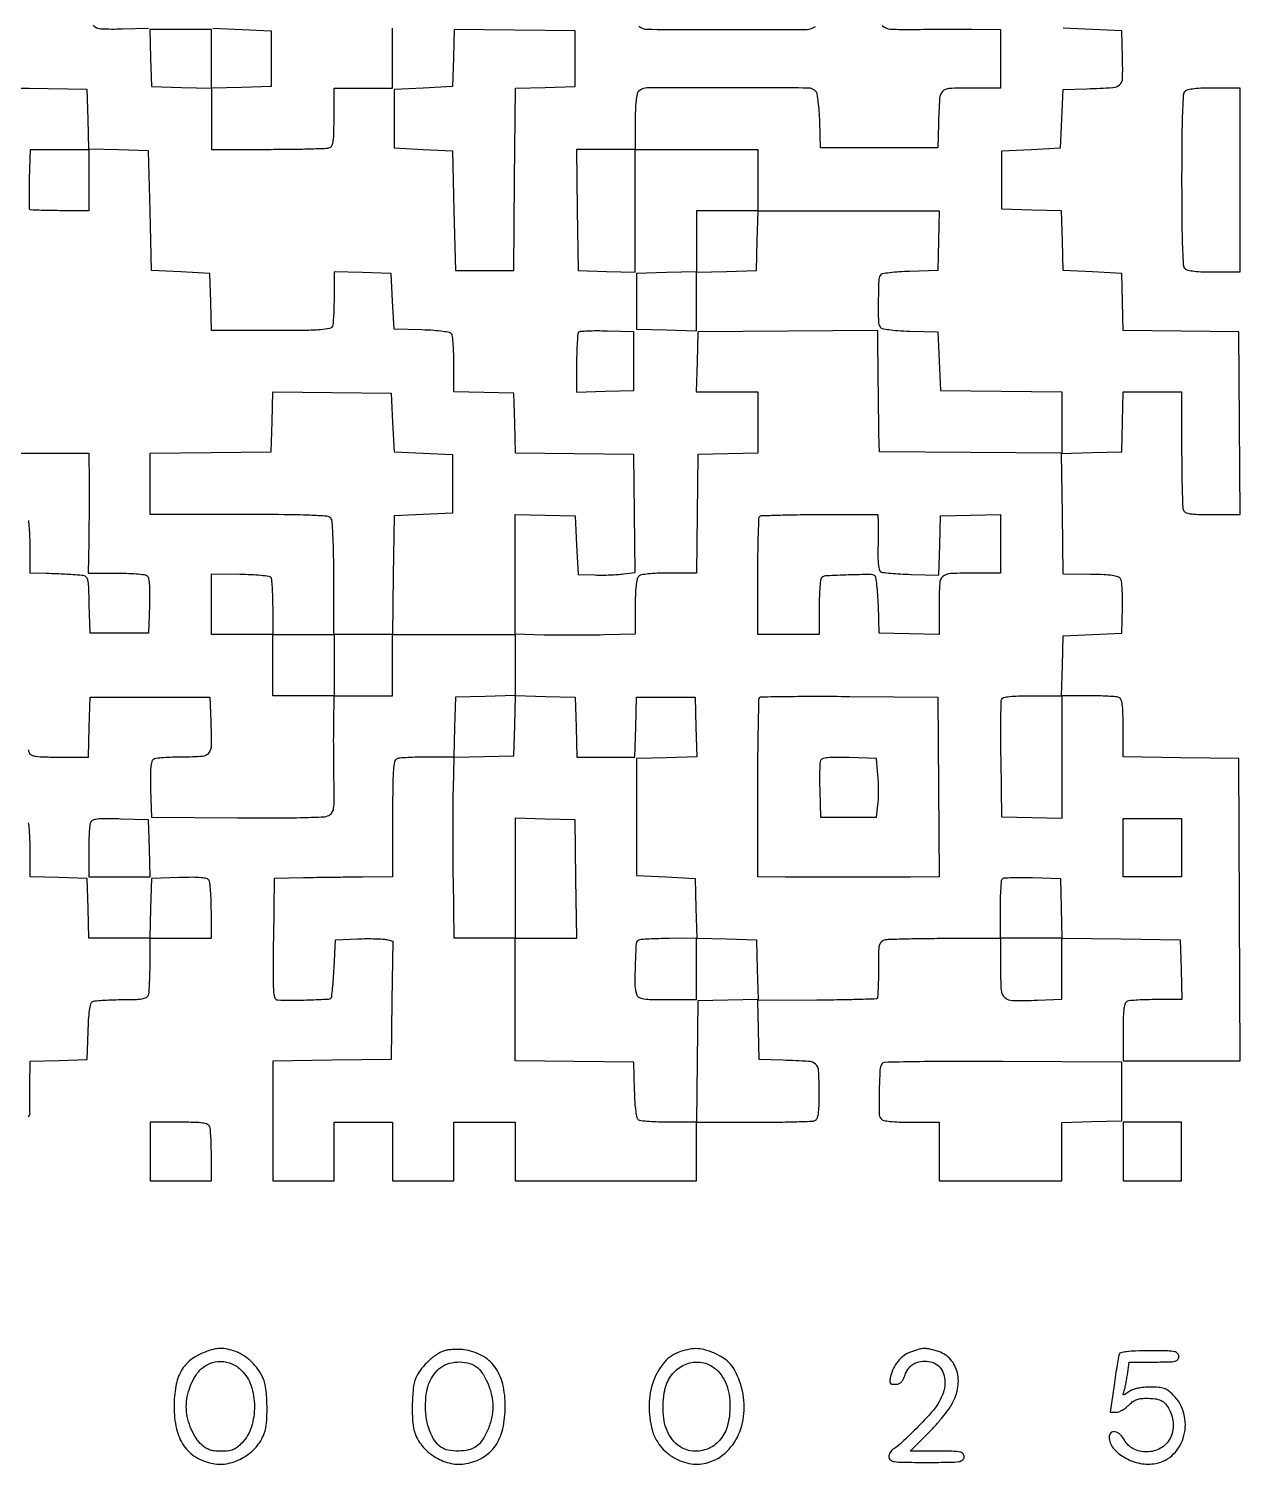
# Model space of a CAD drawing. Extents: x 179 to 1071, y 112 to 1107.
# Drawn here: x 636 to 1071, y 112 to 627 of the extents above; entities that cross this region are included whole.
import ezdxf

# ---------------------------------------------------------------- set-up
doc = ezdxf.new("R2010")
doc.units = 0

msp = doc.modelspace()

# ---------------------------------------------------------------- linework, layer by layer
for points in [[(942.574939, 628.453114, 0.187177), (945.492475, 627.153297, 0.016019), (953.825014, 627.011516, -0.001786), (958.655229, 627.066823, -0.00108), (964.37516, 627.099527, -0.001082), (970.054735, 627.107434, -0.001903), (974.75, 627.085939), (985, 627), (985, 616.5), (985, 606), (974.519052, 606, 0.011573), (966.528292, 605.815028, 0.199796), (964.214363, 604.72373, 0.170244), (963.170229, 602.243436, 0.007926), (962.75078, 593), (962.5, 584.5), (941.5, 584.5), (920.5, 584.5), (920.209882, 593.945876, 0.010217), (920.019842, 597.65896, 0.013854), (919.687053, 601.000112, 0.010763), (919.277004, 603.740901, 0.131421), (918.837437, 604.695876, 0.221356), (916.117987, 605.984071, 0.001265), (887.132247, 606.104843, 0.001369), (858.256812, 606.073051, 0.197915), (855.2, 604.8, 0.150969), (854.671932, 603.799696, 0.019349), (854.311224, 601.369558, 0.018472), (854.074295, 598.071747, 0.008695), (854, 593.8), (854, 584), (843.480498, 584), (832.960995, 584), (833.230498, 562.25), (833.5, 540.5), (843.75, 540.215017), (854, 539.930034), (854, 561.965017), (854, 584), (876, 584), (898, 584), (898, 573), (898, 562), (887, 562), (876, 562), (876, 551.033832), (876, 540.067663), (865.25, 539.783832), (854.5, 539.5), (854.5, 529.5), (854.5, 519.5), (865.25, 519.216168), (876, 518.932337), (876, 529.432337), (876, 539.932337), (886.75, 540.216168), (897.5, 540.5), (897.783832, 551.25), (898.067663, 562), (930.567663, 562), (963.067663, 562), (962.783832, 551.25), (962.5, 540.5), (952.535034, 540.211195, 0.009414), (948.670571, 540.02633, 0.014151), (945.311411, 539.706488, 0.008931), (942.563628, 539.316208, 0.217922), (941.937331, 538.8986, 0.131593), (941.332222, 536.884751, 0.00591), (941.197832, 529.577455, 0.005783), (941.234406, 522.256279, 0.136042), (941.815073, 520.288805, 0.201968), (942.596887, 519.736762, 0.019306), (944.944151, 519.315377, 0.019182), (948.195141, 518.987011, 0.008333), (952.535034, 518.788805), (962.5, 518.5), (963, 508), (963.5, 497.5), (985.25, 497.230498), (1007, 496.960995), (1007, 485.966833), (1007, 474.972671), (974.301126, 475.236336), (941.602253, 475.5), (941.495919, 478.5, -0.005054), (941.445564, 480.488149, -0.000345), (941.363601, 486.130632, -0.000493), (941.277157, 492.8582, -0.00037), (941.194793, 500.263853), (941, 519.027706), (908.75, 518.763853), (876.5, 518.5), (876.216168, 507.75), (875.932337, 497), (886.966168, 497), (898, 497), (898, 486.033832), (898, 475.067663), (887.25, 474.783832), (876.5, 474.5), (876.230112, 453.25), (875.960225, 432), (866.180112, 432, 0.008721), (861.918248, 431.925659, 0.018496), (858.626174, 431.688651, 0.019373), (856.199565, 431.327864, 0.150894), (855.2, 430.8, 0.150735), (854.672575, 429.80202, 0.019425), (854.311617, 427.382947, 0.018546), (854.074438, 424.103132, 0.008776), (854, 419.862384), (854, 410.124768), (842.75, 409.812384, -0.004056), (837.698016, 409.713112, -0.002552), (831.79375, 409.675138, -0.002561), (825.984411, 409.697181, -0.004692), (821.25, 409.783832), (811, 410.067663), (811, 431.567663), (811, 453.067663), (821.75, 452.783832), (832.5, 452.5), (833, 442), (833.5, 431.5), (839.5, 431.31519, 0.009536), (842.109462, 431.284602, 0.00708), (844.99168, 431.346608, 0.007161), (847.710694, 431.482652, 0.016025), (849.769549, 431.681665), (854.039097, 432.232951), (853.769549, 453.366475), (853.5, 474.5), (832.283631, 474.76979), (811.067262, 475.03958), (810.783631, 485.76979), (810.5, 496.5), (799.75, 496.783832), (789, 497.067663), (788.984687, 506.783832, 0.007334), (788.922787, 510.593987, 0.010202), (788.747767, 514.001664, 0.006997), (788.504879, 516.828483, 0.117134), (788.199653, 517.711195, 0.199883), (787.411, 518.262532, 0.01918), (785.055937, 518.684251, 0.019108), (781.800174, 519.012968, 0.00836), (777.464966, 519.211195), (767.5, 519.5), (767, 529.5), (766.5, 539.5), (756.25, 539.784983), (746, 540.069966), (746, 531.116771, -0.006253), (745.955671, 527.572384, -0.008135), (745.821697, 524.328926, -0.006307), (745.631801, 521.627053, -0.071025), (745.393011, 520.581787, -0.258599), (744.338059, 519.696313, -0.030079), (741.170238, 519.27562, -0.015925), (735.528268, 519.049581, -0.002049), (723.427994, 519), (702.069966, 519), (701.784983, 529.25), (701.5, 539.5), (691, 540), (680.5, 540.5), (680, 562), (679.5, 583.5), (668.783492, 583.783492), (658.066984, 584.066984), (657.783492, 594.783492), (657.5, 605.5), (636.571891, 605.77083, 0.002701), (626.071549, 605.849994, 0.012029)], [(659.552728, 628.549193, 0.19207), (662.389929, 627.265539, 0.019001), (670.016285, 627.209381), (679.5, 627.5)], [(855.314094, 628.154288, 0.173637), (858.325796, 627.058759, 0.001131), (886.981425, 626.979365, 0.001129), (915.638775, 627.029498, 0.173901), (918.647042, 628.122034, 0.158661)], [(636.367872, 368.638889, 0.0721), (636.606989, 367.581787, 0.20495), (637.397282, 366.767927, 0.063217), (639.080966, 366.302822, 0.030446), (642.026092, 366.059651, 0.005377), (647.573157, 366), (657.932337, 366), (658.216168, 376.75), (658.5, 387.5), (680, 387.5), (701.5, 387.5), (701.795054, 379, -0.009396), (701.93607, 370.135712, -0.165315), (701.016955, 367.457168, -0.213819), (698.733962, 366.235676, -0.017085), (691.730948, 365.984687, 0.008184), (688.101265, 365.919253, 0.01115), (684.833173, 365.733781, 0.00818), (682.129611, 365.475212, 0.113905), (681.211769, 365.152042, 0.19692), (680.604266, 364.294865, 0.033714), (680.278982, 362.282937, 0.023663), (680.138177, 359.195195, 0.006827), (680.211769, 354.417355), (680.5, 344.5), (711.288634, 344.235492, 0.002249), (725.23642, 344.178419, 0.006247), (735.038899, 344.304896, 0.00446), (742.240337, 344.552129, 0.112511), (744.130311, 345.06974, 0.127818), (745.252724, 346.106304, 0.104115), (745.836134, 347.640427, 0.039565), (746.048358, 350.397341, 0.00421), (745.979599, 356.834248, -0.002293), (745.909533, 361.660905, -0.001387), (745.868619, 367.377873, -0.001389), (745.859504, 373.055362, -0.00244), (745.887922, 377.75), (746, 388), (756.5, 388), (767, 388), (767, 399), (767, 410), (789, 410), (811, 410), (811, 399.033832), (811, 388.067663), (800.25, 387.783832), (789.5, 387.5), (789.216168, 376.75), (788.932337, 366), (779.547956, 366, 0.005972), (775.838356, 365.955693, 0.007852), (772.455587, 365.821697, 0.005942), (769.63733, 365.632085, 0.07196), (768.581787, 365.393011, 0.257256), (767.698559, 364.346099, 0.030951), (767.27619, 361.243952, 0.016256), (767.049786, 355.715635, 0.002106), (767, 343.893011), (767, 323), (756.25, 322.925726, 0.00076), (751.373532, 322.884622, 0.000454), (745.573437, 322.821651, 0.000454), (739.797094, 322.748445, 0.000788), (735, 322.675726), (724.5, 322.5), (724.230498, 300.75, 0.001595), (724.108277, 287.465498, 0.018624), (724.270272, 282.28079, 0.052689), (724.724531, 279.692853, 0.315879), (725.730498, 278.879639, 0.019523), (730.254, 278.748994, 0.006356), (736.936233, 278.90192, 0.001781), (744.024926, 279.179621, 0.186814), (744.900301, 279.562261, 0.169865), (745.154883, 280.08551, 0.003629), (745.470714, 282.970315, 0.007945), (745.764972, 286.387498, 0.005223), (746, 290.328626), (746.5, 300.5), (754.496645, 300.796504, -0.007432), (757.724885, 300.868175, -0.008503), (760.812019, 300.838317, -0.0078), (763.425294, 300.727771, -0.047042), (764.766462, 300.522478), (767.039636, 299.951948), (766.769818, 278.725974), (766.5, 257.5), (745.25, 257.230112), (724, 256.960225), (724, 235.480112), (724, 214), (735, 214), (746, 214), (746, 224.5), (746, 235), (756.5, 235), (767, 235), (767, 224.5), (767, 214), (778, 214), (789, 214), (789, 224.5), (789, 235), (800, 235), (811, 235), (811, 224.5), (811, 214), (843.5, 214), (876, 214), (876, 224.5), (876, 235), (896.418213, 235, 0.002771), (904.357109, 235.043995, 0.004125), (911.303225, 235.178303, 0.001841), (917.220565, 235.363369, 0.083055), (918.418213, 235.606989, 0.201), (919.227398, 236.380901, 0.065386), (919.694582, 238.003282, 0.031694), (919.939362, 240.828545, 0.005765), (920, 246.087937, 0.013035), (919.804586, 253.582399, 0.20511), (918.701401, 255.827374, 0.163779), (916.209662, 256.836408, 0.00765), (907, 257.24922), (898.5, 257.5), (898.21718, 268.150281), (897.93436, 278.800561), (919.154655, 278.921089, 0.002222), (927.326268, 279.003827, 0.003574), (934.290376, 279.1551, 0.000729), (940.401416, 279.340481, 0.190665), (940.881801, 279.548468, 0.183849), (941.085025, 280.0014, 0.003029), (941.231616, 282.814342, 0.007406), (941.334896, 286.123849, 0.004797), (941.360912, 289.954591, -0.004309), (941.395957, 295.979834, -0.044941), (941.653182, 298.438124, -0.131867), (942.27281, 299.700486, -0.148567), (943.416586, 300.413277, -0.057019), (944.912239, 300.636885, -0.002062), (950.68956, 300.812374, -0.003761), (957.531845, 300.940469, -0.002626), (965.25, 300.986345), (985, 301), (985, 290.475249, 0.015081), (985.244242, 282.37928, 0.199667), (986.529167, 279.749351, 0.18037), (989.363159, 278.665528, 0.011917), (998.25, 278.802945), (1007, 279.146947), (1007, 290.093361), (1007, 301.039775), (1028.25, 300.769888), (1049.5, 300.5), (1049.783832, 289.75), (1050.067663, 279), (1041.115619, 279, 0.006254), (1037.571673, 278.955671, 0.008136), (1034.328588, 278.821697, 0.006308), (1031.627025, 278.631801, 0.071023), (1030.581787, 278.393011, 0.205218), (1029.76761, 277.601595, 0.063068), (1029.30265, 275.913621, 0.030363), (1029.059586, 272.960143, 0.005351), (1029, 267.393011), (1029, 257), (1050.008612, 257), (1071.017225, 257), (1070.758612, 311.25), (1070.5, 365.5), (1049.75, 365.770288), (1029, 366.040577), (1029, 376.4133, 0.005367), (1028.940375, 381.968397, 0.030413), (1028.697247, 384.916867, 0.063157), (1028.2322, 386.602268, 0.205057), (1027.418213, 387.393011, 0.0721), (1026.361111, 387.632128, 0.005887), (1023.524537, 387.821697, 0.007809), (1020.119908, 387.955696, 0.00593), (1016.384381, 388), (1006.932337, 388), (1007.216168, 398.75), (1007.5, 409.5), (1018, 410), (1028.5, 410.5), (1028.754537, 419.5, 0.010033), (1028.783704, 423.052647, 0.013321), (1028.659344, 426.28165, 0.010631), (1028.428649, 428.945224, 0.117068), (1028.073044, 429.948169, 0.17416), (1027.142157, 430.658964, 0.040721), (1025.198211, 431.105666, 0.026102), (1022.157148, 431.387098, 0.007057), (1017.318508, 431.512814), (1007.5, 431.62929), (1007.230592, 453.280616), (1006.961185, 474.931943), (1017.730592, 475.215971), (1028.5, 475.5), (1028.783832, 486.25), (1029.067663, 497), (1039.533832, 497), (1050, 497), (1050, 476.581787, 0.002771), (1050.043995, 468.642891, 0.004125), (1050.178303, 461.696775, 0.001841), (1050.363369, 455.779435, 0.083055), (1050.606989, 454.581787, 0.201272), (1051.382022, 453.772279, 0.065239), (1053.008523, 453.305235, 0.031606), (1055.841873, 453.060568, 0.005737), (1061.120653, 453), (1071.027329, 453), (1070.763664, 485.75), (1070.5, 518.5), (1049.78476, 518.770183), (1029.069521, 519.040365), (1028.78476, 529.270183), (1028.5, 539.5), (1018, 540), (1007.5, 540.5), (1007.216508, 551.216508), (1006.933016, 561.933016), (996.216508, 562.216508), (985.5, 562.5), (985.5, 573), (985.5, 583.5), (996, 584), (1006.5, 584.5), (1007, 595), (1007.5, 605.5), (1016, 605.75078, 0.007407), (1025.287624, 606.162575, 0.164603), (1027.755937, 607.163948, 0.211842), (1028.805484, 609.384081, 0.013373), (1028.785874, 616.778056), (1028.5, 626.5), (1018, 627), (1007.5, 627.5)], [(702.5, 627.5), (713, 627), (723.5, 626.5), (723.5, 616.5), (723.5, 606.5), (712.75, 606.216168), (702, 605.932337), (702, 616.466168), (702, 627), (690.965017, 627), (679.930034, 627), (680.215017, 616.75), (680.5, 606.5), (691.25, 606.216168), (702, 605.932337), (702, 594.966168), (702, 584), (722.418213, 584, 0.002771), (730.357109, 584.043995, 0.004125), (737.303225, 584.178303, 0.001841), (743.220565, 584.363369, 0.083055), (744.418213, 584.606989, 0.205218), (745.23239, 585.398405, 0.063068), (745.69735, 587.086379, 0.030363), (745.940414, 590.039857, 0.005351), (746, 595.606989), (746, 606), (756.5, 606), (767, 606), (767, 627.466168)], [(625.5, 475), (658, 475), (658.109067, 464.75, -0.002417), (658.136556, 460.015634, -0.001319), (658.126879, 454.20625, -0.001314), (658.085953, 448.30196, -0.002089), (658.016543, 443.25), (657.814951, 432), (667.657476, 431.984687, -0.007683), (671.521546, 431.919292, -0.010595), (674.987176, 431.733781, -0.007485), (677.858404, 431.475724, -0.115704), (678.788231, 431.152042, -0.19692), (679.395734, 430.294865, -0.033714), (679.721018, 428.282937, -0.023663), (679.861823, 425.195195, -0.006827), (679.788231, 420.417355), (679.5, 410.5), (669, 410.5), (658.5, 410.5), (658.215017, 420.75, 0.003738), (657.98795, 427.184861, 0.048232), (657.65493, 429.562857, 0.164089), (656.959331, 430.670373, 0.153497), (655.715017, 431.167506, 0.002179), (652.261426, 431.413541, 0.003879), (649.415897, 431.581632, 0.003715), (646.486732, 431.710057, 0.001815), (642.75, 431.832494), (637, 432), (636.984687, 441.25, 0.008159), (636.919317, 444.886885, 0.011123), (636.734034, 448.160822, 0.008145), (636.475757, 450.869394, 0.113997)], [(636.432653, 236.924437, 0.229853), (636.916666, 238.64474, -0.042202), (636.859027, 239.26111, -0.001305), (636.843037, 241.808804, -0.002551), (636.847352, 244.813778, -0.001762), (636.881579, 248.215017), (637, 256.930034), (647.25, 257.215017), (657.5, 257.5), (657.788805, 267.464966, -0.00836), (657.987032, 271.800174, -0.019108), (658.315749, 275.055937, -0.01918), (658.737468, 277.411, -0.199883), (659.288805, 278.199653, -0.115495), (660.161051, 278.504423, -0.007626), (662.829971, 278.747767, -0.010713), (666.052528, 278.922753, -0.007787), (669.643011, 278.984687, 0.006483), (674.463534, 279.055269, 0.033702), (677.110608, 279.307461, 0.068336), (678.644645, 279.780017, 0.194682), (679.393011, 280.581787, 0.07203), (679.632106, 281.638111, 0.005915), (679.821697, 284.465525, 0.007831), (679.955695, 287.859224, 0.005951), (680, 291.581787), (680, 301), (691, 301), (702, 301), (701.984687, 310.75, 0.007755), (701.919286, 314.578609, 0.010675), (701.733781, 318.014355, 0.007585), (701.475649, 320.860149, 0.115445), (701.152042, 321.788231, 0.19692), (700.294865, 322.395734, 0.033714), (698.282937, 322.721018, 0.023663), (695.195195, 322.861823, 0.006827), (690.417355, 322.788231), (680.5, 322.5), (680.216168, 311.75), (679.932337, 301), (669, 301), (658.067663, 301), (657.783832, 311.75), (657.5, 322.5), (647.25, 322.784983), (637, 323.069966), (637, 331.953196, 0.006301), (636.955668, 335.470775, 0.008183), (636.821697, 338.691626, 0.00637), (636.631754, 341.374672, 0.070866), (636.393011, 342.418213, 0.204366)]]:
    msp.add_lwpolyline(points, format="xyb")
for points in [[(788.785197, 616.769404), (788.5, 606.5), (778, 606), (767.5, 605.5), (767.5, 595), (767.5, 584.5), (778, 584), (788.5, 583.5), (789, 562), (789.5, 540.5), (800, 540.5), (810.5, 540.5), (810.763621, 573.216306), (811.027242, 605.932613), (821.763621, 606.216306), (832.5, 606.5), (832.5, 616.5), (832.5, 626.5), (810.785197, 626.769404), (789.070395, 627.038809)], [(811, 322.533832), (811, 301), (822.019888, 301), (833.039775, 301), (832.769888, 322.25), (832.5, 343.5), (821.75, 343.783832), (811, 344.067663)], [(1050, 333.5), (1050, 323), (1039.5, 323), (1029, 323), (1029, 333.5), (1029, 344), (1039.5, 344), (1050, 344)], [(1029, 224.5), (1029, 214), (1039.5, 214), (1050, 214), (1050, 224.5), (1050, 235), (1039.5, 235), (1029, 235)]]:
    msp.add_lwpolyline(points, close=True)
for points in [[(1051.2, 604.8, 0.183509), (1050.582265, 603.425658, 0.00543), (1050.269608, 596.994608, 0.007447), (1050.058466, 587.745336, 0.001983), (1050, 573, 0.001983), (1050.058466, 558.254664, 0.007447), (1050.269608, 549.005392, 0.00543), (1050.582265, 542.574342, 0.183509), (1051.2, 541.2, 0.149044), (1052.181224, 540.677271, 0.019949), (1054.522984, 540.314516, 0.019071), (1057.676508, 540.075482, 0.009379), (1061.7, 540), (1071, 540), (1071, 573), (1071, 606), (1061.7, 606, 0.009379), (1057.676508, 605.924518, 0.019071), (1054.522984, 605.685484, 0.019949), (1052.181224, 605.322729, 0.149044)], [(658, 573), (658, 562), (647.666667, 562, -0.003732), (643.675744, 562.02979, -0.005857), (640.246354, 562.121176, -0.001932), (637.296938, 562.24577, -0.185667), (636.916667, 562.412513, -0.195794), (636.754496, 562.792149, -0.001928), (636.714733, 565.813925, -0.005961), (636.723929, 569.324395, -0.003785), (636.814338, 573.412513), (637.128677, 584), (647.564338, 584), (658, 584)], [(833.700461, 518.367127, 0.177497), (833.420373, 517.762901, 0.004882), (833.20576, 514.826734, 0.009496), (833.05074, 511.322398, 0.006304), (833, 507.29835), (833, 496.930034), (843.25, 497.215017), (853.5, 497.5), (853.5, 508), (853.5, 518.5), (843.950461, 518.783794, 0.007041), (840.240283, 518.841782, 0.010544), (837.000338, 518.778463, 0.005798), (834.297812, 518.637197, 0.182377)], [(767, 486), (767.5, 475.5), (778, 475), (788.5, 474.5), (788.5, 464), (788.5, 453.5), (778, 453), (767.5, 452.5), (767.230112, 431.25), (766.960225, 410), (756.480112, 410), (746, 410), (746, 399), (746, 388), (735, 388), (724, 388), (724, 399), (724, 410), (713, 410), (702, 410), (702, 420.860567), (702, 431.721135), (712.25, 431.610567, -0.009031), (716.230952, 431.495692, -0.013463), (719.704877, 431.238729, -0.008437), (722.558531, 430.901491, -0.203403), (723.234687, 430.5, -0.135534), (723.527062, 429.733031, -0.00628), (723.758058, 426.929688, -0.010027), (723.92543, 423.558115, -0.006995), (723.984687, 419.75), (724, 410), (734.963481, 410), (745.926962, 410), (745.906831, 430.215795, 0.003818), (745.83201, 438.883186, 0.008549), (745.612337, 445.464274, 0.005449), (745.301658, 450.520807, 0.156372), (744.820906, 451.715795, 0.205747), (743.467497, 452.407101, 0.006862), (737.314706, 452.73157, 0.008024), (728.020369, 452.944581, 0.001717), (711.877555, 453), (680, 453), (680, 463.980498), (680, 474.960995), (701.75, 475.230498), (723.5, 475.5), (723.784032, 486.269789), (724.068065, 497.039577), (745.284032, 496.769789), (766.5, 496.5)], [(941.107595, 449.75, -0.007288), (941.138902, 448.05958, -0.002216), (941.137649, 445.498067, -0.002219), (941.110784, 442.627662, -0.002419), (941.058817, 439.839163, 0.014101), (941.071554, 437.145083, 0.023133), (941.251951, 434.871704, 0.021873), (941.550777, 433.122299, 0.20383), (941.983009, 432.510501, 0.111822), (942.787758, 432.234085, 0.005244), (945.664759, 431.95225, 0.008433), (949.114243, 431.709368, 0.005942), (952.999238, 431.547871), (962.934904, 431.253066), (963.217452, 441.876533), (963.5, 452.5), (974.25, 452.783832), (985, 453.067663), (985, 442.533832), (985, 432), (976.25, 431.986345, 0.009182), (967.042289, 431.802864, 0.172269), (964.39324, 430.746404, 0.201889), (963.21219, 428.312062, 0.013322), (963, 420.349537), (963, 409.932337), (952.25, 410.216168), (941.5, 410.5), (941.211195, 420.464966, 0.009143), (941.028489, 424.328163, 0.013786), (940.715179, 427.683218, 0.008512), (940.334125, 430.432793, 0.219027), (939.928184, 431.044385, 0.143525), (938.25123, 431.505737, 0.003796), (930.462578, 431.317044, 0.004146), (922.730621, 431.006787, 0.12697), (920.901089, 430.43887, 0.229345), (920.541955, 429.874018, 0.007453), (920.264695, 427.125393, 0.012937), (920.065224, 423.791061, 0.00847), (920, 419.940983), (920, 410), (909, 410), (898, 410), (898, 430.833333, -0.002993), (898.048097, 438.867578, -0.004756), (898.195833, 445.742708, -0.001277), (898.396201, 451.712325, -0.189545), (898.666667, 452.333333, -0.189545), (899.287675, 452.603799, -0.001277), (905.257292, 452.804167, -0.004756), (912.132422, 452.951903, -0.002993), (920.166667, 453), (941, 453)], [(832.783832, 376.75), (833.067663, 366), (843.5, 366), (853.932337, 366), (854.216168, 376.75), (854.5, 387.5), (865, 387.5), (875.5, 387.5), (875.783485, 376.784171), (876.06697, 366.068343), (865.283485, 365.784171), (854.5, 365.5), (854.5, 344.5), (854.5, 323.5), (865, 323), (875.5, 322.5), (875.783492, 311.783492), (876.066984, 301.066984), (886.783492, 300.783492), (897.5, 300.5), (897.783485, 289.784171), (898.06697, 279.068343), (887.283485, 278.784171), (876.5, 278.5), (876.230498, 256.75), (875.960995, 235), (866.230498, 235.015313, -0.007324), (862.41485, 235.077212, -0.010189), (859.002545, 235.252233, -0.006982), (856.171767, 235.49511, -0.117173), (855.288805, 235.800347, -0.199883), (854.737468, 236.589, -0.01918), (854.315749, 238.944063, -0.019108), (853.987032, 242.199826, -0.00836), (853.788805, 246.535034), (853.5, 256.5), (832.25, 256.769888), (811, 257.039775), (811, 279.019888), (811, 301), (800.037886, 301), (789.075772, 301), (788.787886, 322.25, -0.001898), (788.700534, 331.208245, -0.001673), (788.676151, 340.552746, -0.00168), (788.710665, 348.979512, -0.005083), (788.811779, 354.716795), (789.123557, 365.93359), (799.811779, 366.216795), (810.5, 366.5), (810.784171, 377.283485), (811.068343, 388.06697), (821.784171, 387.783485), (832.5, 387.5)], [(962.763853, 355.25), (963.027706, 323), (952.763853, 322.926805, -0.00126), (944.527276, 322.888824, -0.000694), (934.455126, 322.881746, -0.00058), (922.339842, 322.904102, -0.000334), (907.75, 322.957682), (898, 323), (898, 354.833333, -0.002001), (898.049029, 367.086392, -0.003231), (898.199888, 377.515513, -0.000593), (898.402981, 386.698691, -0.192864), (898.680468, 387.347135, -0.194926), (899.328722, 387.621499, -0.000608), (908.434599, 387.750224, -0.003285), (918.778546, 387.815907, -0.002034), (930.930468, 387.763802), (962.5, 387.5)], [(1007, 365.966168), (1007, 343.932337), (996.25, 344.216168), (985.5, 344.5), (985.228584, 364.973, -0.002311), (985.16003, 372.911562, -0.003516), (985.180843, 379.807175, -0.001312), (985.255956, 385.733152, -0.088003), (985.447199, 386.723, -0.247035), (986.148983, 387.338533, -0.030083), (988.232877, 387.708053, -0.022428), (991.456505, 387.935705, -0.006414), (996.468615, 388), (1007, 388)], [(920.44275, 364.711405, 0.081149), (920.248444, 363.774362, 0.00524), (920.158923, 360.981301, 0.007536), (920.137209, 357.634347, 0.00554), (920.210159, 353.924983), (920.5, 344.5), (930.5, 344.5), (940.5, 344.5), (941.08534, 348.886315, 0.022863), (941.269448, 350.99849, 0.010307), (941.326793, 353.780045, 0.01018), (941.266834, 356.724741, 0.013684), (941.08534, 359.386315), (940.5, 365.5), (930.732592, 365.786422, 0.006215), (925.820487, 365.869374, 0.027145), (922.9185, 365.724677, 0.046335), (921.158442, 365.373938, 0.232847)], [(658.619905, 342.451872, 0.070517), (658.376186, 341.389984, 0.006506), (658.182097, 338.691238, 0.008288), (658.045284, 335.451622, 0.006408), (658, 331.918213), (658, 323), (669.034983, 323), (680.069966, 323), (679.784983, 333.25), (679.5, 343.5), (669.369905, 343.783659, 0.005077), (663.789027, 343.883234, 0.032748), (660.976461, 343.720524, 0.074653), (659.405548, 343.281886, 0.198307)], [(1006.783832, 311.75), (1007.067663, 301), (996.033832, 301), (985, 301), (985, 311.333333, -0.006317), (985.050668, 315.343898, -0.009512), (985.205463, 318.836713, -0.004898), (985.419778, 321.762931, -0.177451), (985.699448, 322.366114, -0.183378), (986.300668, 322.636532, -0.005301), (989.145783, 322.777033, -0.010046), (992.547259, 322.840477, -0.006672), (996.449448, 322.782781), (1006.5, 322.5)], [(855.25, 300.337719, 0.289593), (854.339645, 299.071957, 0.006802), (853.98679, 291.429783, 0.012365), (853.929361, 284.073872, 0.087594), (854.606989, 280.581787, 0.205218), (855.398405, 279.76761, 0.063068), (857.086379, 279.30265, 0.030363), (860.039857, 279.059586, 0.005351), (865.606989, 279), (876, 279), (876, 290), (876, 301), (866.25, 300.921053, 0.004701), (862.424056, 300.854093, 0.00652), (858.996875, 300.717133, 0.004223), (856.130609, 300.540845, 0.078575)], [(942.536754, 256.05947, 0.12688), (941.78181, 253.628962, 0.007739), (941.52675, 245.966538, 0.006402), (941.487902, 238.184705, 0.172921), (942.184672, 236.277484, 0.166004), (943.148504, 235.687794, 0.025953), (945.378795, 235.309167, 0.021195), (948.591357, 235.071374, 0.007876), (953.122445, 235), (963, 235), (963, 224.5), (963, 214), (985, 214), (1007, 214), (1007, 224.466168), (1007, 234.932337), (1017.75, 235.216168), (1028.5, 235.5), (1028.5, 246), (1028.5, 256.5), (985.815621, 256.760686, 0.001697), (967.882387, 256.809345, 0.00388), (954.360157, 256.695205, 0.000872), (943.303268, 256.496775, 0.254685)], [(680, 224.5), (680, 214), (691, 214), (702, 214), (702, 222.918213, 0.006277), (701.955669, 226.449196, 0.008159), (701.821697, 229.68135, 0.006338), (701.631778, 232.373807, 0.070946), (701.393011, 233.418213, 0.205218), (700.601595, 234.23239, 0.063068), (698.913621, 234.69735, 0.030363), (695.960143, 234.940414, 0.005351), (690.393011, 235), (680, 235)], [(699.740524, 152.570688, 0.077109), (694.673892, 149.824654, 0.10107), (691.215778, 145.871959, 0.086425), (689.243052, 140.380555, 0.043142), (688.605048, 133, 0.054972), (689.481237, 125.054617, 0.095415), (692.117711, 118.987272, 0.108627), (696.526487, 114.845202, 0.08832), (702.603133, 112.54663, 0.10007), (708.005973, 112.622434, 0.079548), (713.451584, 114.748801, 0.078339), (718.033968, 118.510735, 0.091885), (720.938666, 123.3151, 0.072427), (721.794526, 127.216806, 0.022339), (721.955432, 133.249711, 0.022321), (721.577772, 139.270876, 0.07283), (720.581906, 143.127876, 0.058439), (718.765423, 146.338834, 0.047723), (716.140433, 149.290149, 0.048636), (713.070178, 151.630396, 0.068806), (709.931325, 153.019696, 0.021312), (707.020281, 153.721845, 0.059594), (704.93022, 153.878927, 0.056762), (702.805315, 153.541604, 0.017982)], [(785.604322, 153.005326, 0.071877), (782.71922, 151.618475, 0.042159), (779.724617, 149.217296, 0.041605), (777.113201, 146.284564, 0.060083), (775.376839, 143.282119, 0.07604), (774.399794, 139.495421, 0.021235), (774.042426, 133.368656, 0.021382), (774.208244, 127.219267, 0.072833), (775.061334, 123.3151, 0.091885), (777.966032, 118.510735, 0.078339), (782.548416, 114.748801, 0.079548), (787.994027, 112.622434, 0.10007), (793.396867, 112.54663, 0.08835), (799.464326, 114.842136, 0.108354), (803.87266, 118.980284, 0.095028), (806.521253, 125.046784, 0.05463), (807.423899, 133, 0.058862), (806.498033, 141.105872, 0.100406), (803.658323, 147.273956, 0.113335), (798.933165, 151.364121, 0.090523), (792.494902, 153.406823, 0.026557), (790.753454, 153.53518, 0.019671), (788.822897, 153.498756, 0.019997), (786.997959, 153.318986, 0.041623)], [(870.218696, 152.744274, 0.13788), (864.525334, 148.980226, 0.092345), (860.565438, 142.197472, 0.081099), (858.973835, 133.569756, 0.072977), (860.108653, 124.546924, 0.101909), (863.005403, 118.899327, 0.092753), (867.982628, 114.631855, 0.094342), (874.086862, 112.502257, 0.110101), (880.20009, 112.941802, 0.123651), (886.956114, 116.965424, 0.104976), (891.507557, 123.936562, 0.095098), (893.113199, 132.780406, 0.082476), (891.47367, 142.074627, 0.033192), (889.91974, 145.693931, 0.064399), (888.144392, 148.286028, 0.066111), (885.80136, 150.29839, 0.036795), (882.5, 152.119269, 0.035956), (879.338624, 153.304166, 0.059036), (876.5251, 153.783602, 0.057677), (873.631464, 153.597056, 0.032642)], [(953.093664, 152.693558, 0.069404), (950.499698, 151.357549, 0.064543), (948.29766, 149.33432, 0.06235), (946.622947, 146.74579, 0.057287), (945.579184, 143.75, 0.024641), (945.313202, 142.214652, 0.170673), (945.474266, 141.48, 0.215854), (946.033765, 141.104005, 0.041653), (947.28006, 141, 0.082542), (948.444919, 141.19362, 0.109449), (949.359735, 141.751298, 0.083279), (950.120296, 142.77465, 0.031508), (950.832699, 144.413884, -0.042922), (951.565565, 146.000264, -0.060201), (952.495009, 147.251697, -0.063566), (953.652319, 148.196721, -0.055651), (955.061764, 148.871687, -0.166455), (960.564757, 148.902189, -0.210214), (964.290223, 145.509119, -0.160134), (964.886956, 139.56722, -0.102717), (962.021563, 133.188465, -0.030369), (958.993978, 129.502407, -0.009991), (954.115518, 124.454511, -0.008308), (949.143583, 119.67306, -0.059834), (946.460884, 117.718172, 0.087648), (945.901847, 117.261408, 0.056373), (945.429135, 116.567872, 0.054609), (945.108508, 115.756976, 0.066956), (945, 114.95031, 0.23881), (945.545629, 113.87307, 0.123026), (946.980494, 113.286117, 0.033261), (950.120834, 113.043904, 0.00262), (958.5, 113, 0.00255), (966.96815, 113.043195, 0.034233), (970.0625, 113.287037, 0.130799), (971.461675, 113.890509, 0.22979), (972, 115, 0.182745), (971.58833, 116.088739, 0.162549), (970.53689, 116.69848, 0.046822), (968.232018, 116.952252, 0.004021), (962.29512, 117), (952.59024, 117), (959.04512, 123.448188, 0.013304), (961.681372, 126.225702, 0.011951), (964.264816, 129.238642, 0.012076), (966.452434, 132.052987, 0.036439), (967.75, 134.105471, 0.084194), (969.746871, 140.07288, 0.109584), (969.382978, 145.807343, 0.12479), (966.73635, 150.324767, 0.131161), (962.302018, 152.933056, 0.01218), (959.298692, 153.68877, 0.062118), (957.587968, 153.857085, 0.064265), (955.914303, 153.596674, 0.01358)], [(1027.547404, 151.75, 0.033079), (1027.338159, 150.880534, 0.00167), (1026.854024, 148.003125, 0.002671), (1026.307942, 144.575941, 0.001931), (1025.734377, 140.75), (1024.311176, 131), (1026.481274, 131, 0.087743), (1027.480434, 131.176699, 0.038835), (1028.703815, 131.734375, 0.036883), (1029.941087, 132.543351, 0.040975), (1031, 133.5, -0.045172), (1032.302607, 134.657133, -0.061742), (1033.668853, 135.426231, -0.059394), (1035.222833, 135.857544, -0.038041), (1037.092527, 136, -0.027119), (1040.443615, 135.818108, -0.085411), (1042.600313, 135.200602, -0.105912), (1044.1642, 133.986097, -0.055608), (1045.536985, 131.928479, -0.108367), (1046.965499, 126.587769, -0.133967), (1045.84111, 121.580357, -0.142885), (1042.417047, 118.056792, -0.129688), (1037.5, 116.759615, -0.055333), (1034.939372, 117.04386, -0.066071), (1032.662522, 117.882872, -0.071065), (1030.816651, 119.219976, -0.081368), (1029.517382, 120.966388, 0.083979), (1027.979063, 123.011879, 0.140878), (1026.084103, 123.994817, 0.246015), (1024.636344, 123.572453, 0.203879), (1024, 122.076725, 0.177087), (1025.440601, 118.136798, 0.08906), (1029.573344, 114.711541, 0.079775), (1035.153492, 112.641695, 0.095648), (1040.746493, 112.61222, 0.153304), (1047.111182, 116.004493, 0.132663), (1050.839362, 122.621555, 0.126506), (1050.820731, 130.473397, 0.133624), (1046.99583, 137.158017, 0.036295), (1045.263167, 138.655866, 0.07678), (1043.698222, 139.484613, 0.064174), (1041.780396, 139.884552, 0.019357), (1038.799429, 140, 0.022636), (1036.380409, 139.890431, 0.030727), (1034.219907, 139.559568, 0.034986), (1032.405664, 139.031312, 0.064522), (1031.046433, 138.31997, -0.006576), (1029.662531, 137.377532, -0.129191), (1029.178756, 137.213042, -0.500548), (1029.009258, 137.408882, -0.037932), (1029.243482, 138.192121, 0.03316), (1029.516644, 139.074833, 0.007023), (1029.868003, 140.64778, 0.007323), (1030.223692, 142.486562, 0.006895), (1030.533099, 144.372151), (1031.227088, 149), (1040.113544, 149, 0.004572), (1045.505063, 149.049301, 0.050815), (1047.639193, 149.306265, 0.169511), (1048.617944, 149.916086, 0.171081), (1049, 151, 0.193985), (1048.559215, 152.093381, 0.155409), (1047.433577, 152.702523, 0.043366), (1044.956509, 152.953551, 0.00358), (1038.468615, 153, 0.006425), (1033.499339, 152.936147, 0.022069), (1030.281368, 152.711073, 0.028659), (1028.193275, 152.349921, 0.266002)], [(712.838591, 146.007563, -0.117417), (716.22875, 140.498302, -0.077873), (717.434678, 133.139833, -0.077392), (716.332113, 125.717487, -0.112829), (713.020672, 120.022129, -0.032959), (711.338419, 118.443779, -0.076284), (709.852738, 117.562531, -0.070683), (708.100819, 117.130143, -0.025216), (705.521867, 117, -0.025726), (702.998004, 117.129945, -0.064488), (701.206878, 117.5525, -0.070541), (699.678317, 118.390187, -0.035822), (698.017351, 119.828803, -0.064408), (696.056947, 122.371728, -0.041248), (694.447276, 125.741162, -0.040305), (693.371622, 129.444777, -0.050566), (693.011154, 133, -0.050566), (693.371622, 136.555223, -0.040305), (694.447276, 140.258838, -0.041248), (696.056947, 143.628272, -0.064408), (698.017351, 146.171197, -0.099081), (701.410828, 148.432918, -0.100689), (705.393656, 149.197497, -0.09956), (709.395057, 148.346693, -0.094637)], [(796.885708, 147.3675, -0.094233), (799.160197, 145.030633, -0.046083), (801.130844, 141.352528, -0.044302), (802.497181, 137.104801, -0.055724), (802.956076, 133, -0.055724), (802.497181, 128.895199, -0.044302), (801.130844, 124.647472, -0.046083), (799.160197, 120.969367, -0.094233), (796.885708, 118.6325, -0.099708), (794.230354, 117.471276, -0.050083), (790.578695, 117.055341, -0.050201), (786.944453, 117.372264, -0.106326), (784.352869, 118.465394, -0.093692), (782.11054, 120.764277, -0.054759), (780.339101, 124.194496, -0.049332), (779.192174, 128.359603, -0.043171), (778.81385, 132.861863, -0.028145), (779.084607, 137.466722, -0.056049), (779.905438, 141.020618, -0.065611), (781.382501, 143.928408, -0.055646), (783.635837, 146.538309, -0.101052), (786.452656, 148.249807, -0.070634), (790.102713, 149.003148, -0.070371), (793.833216, 148.711541, -0.098439)], [(882.486321, 146.8321, -0.070161), (884.868384, 144.346776, -0.061272), (886.601633, 141.186884, -0.055105), (887.650321, 137.386057, -0.039799), (888, 133, -0.063709), (887.154445, 126.390837, -0.102022), (884.649315, 121.306873, -0.118914), (880.667976, 118.133755, -0.109482), (875.552233, 117, -0.085119), (872.262705, 117.564092, -0.082854), (869.314737, 119.193722, -0.076426), (866.872394, 121.826348, -0.058597), (865.063618, 125.3151, -0.064284), (864.242063, 128.779293, -0.031035), (864.048415, 133.34233, -0.031036), (864.42181, 137.903063, -0.063093), (865.37882, 141.364218, -0.103277), (868.441958, 145.826228, -0.113993), (872.937505, 148.498816, -0.120441), (877.950575, 148.848439, -0.124746)]]:
    msp.add_lwpolyline(points, format="xyb", close=True)

doc.saveas('drawing.dxf')
